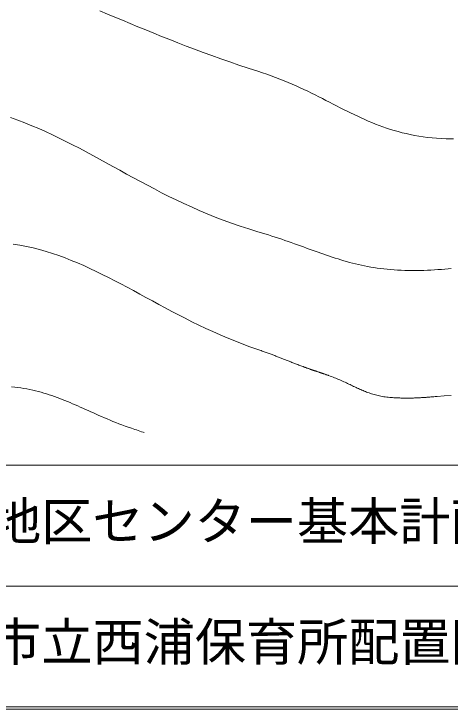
# Model space of a CAD drawing. Units: millimetres, scale not verified. Extents: x -56617 to 56645, y -39182 to 40051.
# Drawn here: x 20962 to 26079, y -39182 to -31037 of the extents above; entities that cross this region are included whole.
import ezdxf
from ezdxf.enums import TextEntityAlignment as Align

# ---------------------------------------------------------------- set-up
doc = ezdxf.new("R2010")
doc.units = ezdxf.units.MM
doc.header["$LTSCALE"] = 200
doc.layers.add('0-8_寸法文字', color=4, linetype='Continuous', lineweight=9)
doc.layers.add('F-0_F-0ﾚｲﾔ', color=7, linetype='Continuous', lineweight=18)
doc.layers.add('F-9_F-9ﾚｲﾔ', color=7, linetype='Continuous')
doc.styles.add('ＭＳ ゴシック', font='')
doc.styles.get('ＭＳ ゴシック').set_extended_font_data('MS Gothic')

msp = doc.modelspace()

# ---------------------------------------------------------------- linework, layer by layer
at = {"layer": '0-8_寸法文字'}
for p, q in [((21970.6, -31002), (22058.8, -31038.2)), ((22058.8, -31038.2), (22147.5, -31074.8)), ((22147.5, -31074.8), (22236.7, -31111.7)), ((22236.7, -31111.7), (22326.7, -31148.9)), ((22326.7, -31148.9), (22417.4, -31186.4)), ((22417.4, -31186.4), (22508.9, -31224)), ((22508.9, -31224), (22601.5, -31261.8)), ((22601.5, -31261.8), (22695.1, -31299.6)), ((22695.1, -31299.6), (22789.8, -31337.5)), ((22789.8, -31337.5), (22885.8, -31375.4)), ((22885.8, -31375.4), (22983.1, -31413.2)), ((22983.1, -31413.2), (23082, -31450.9)), ((23082, -31450.9), (23182.3, -31488.5)), ((23182.3, -31488.5), (23284.3, -31525.8)), ((23284.3, -31525.8), (23388, -31562.9)), ((23388, -31562.9), (23493.6, -31599.8)), ((23493.6, -31599.8), (23601.1, -31636.2)), ((23601.1, -31636.2), (23710.7, -31672.3)), ((23710.7, -31672.3), (23822.4, -31707.9)), ((23822.4, -31707.9), (23876.5, -31725.3)), ((23876.5, -31725.3), (23929.5, -31743.3)), ((23929.5, -31743.3), (23981.3, -31761.8)), ((23981.3, -31761.8), (24032.2, -31780.7)), ((24032.2, -31780.7), (24082, -31800)), ((24082, -31800), (24131, -31819.7)), ((24131, -31819.7), (24179, -31839.7)), ((24179, -31839.7), (24226.3, -31860)), ((24226.3, -31860), (24272.7, -31880.6)), ((24272.7, -31880.6), (24318.5, -31901.5)), ((24318.5, -31901.5), (24363.5, -31922.5)), ((24363.5, -31922.5), (24408, -31943.7)), ((24408, -31943.7), (24451.9, -31965)), ((24451.9, -31965), (24495.3, -31986.4)), ((24495.3, -31986.4), (24538.2, -32007.8)), ((24538.2, -32007.8), (24580.7, -32029.2)), ((24580.7, -32029.2), (24622.8, -32050.6)), ((24622.8, -32050.6), (24664.6, -32072)), ((24664.6, -32072), (24706.2, -32093.2)), ((24706.2, -32093.2), (24747.5, -32114.3)), ((24747.5, -32114.3), (24788.8, -32135.3)), ((24788.8, -32135.3), (24829.9, -32156)), ((24829.9, -32156), (24870.9, -32176.4)), ((20923, -32252.1), (21006.9, -32281.9)), ((24870.9, -32176.4), (24912, -32196.6)), ((24912, -32196.6), (24953.1, -32216.5)), ((24953.1, -32216.5), (24994.3, -32236)), ((24994.3, -32236), (25035.7, -32255.1)), ((25035.7, -32255.1), (25077.3, -32273.7)), ((21006.9, -32281.9), (21089.9, -32313.3)), ((21089.9, -32313.3), (21171.9, -32346.2)), ((25077.3, -32273.7), (25119.2, -32291.9)), ((25119.2, -32291.9), (25161.3, -32309.6)), ((25161.3, -32309.6), (25203.9, -32326.7)), ((25203.9, -32326.7), (25246.8, -32343.3)), ((21171.9, -32346.2), (21253.2, -32380.6)), ((21253.2, -32380.6), (21333.7, -32416.2)), ((21333.7, -32416.2), (21413.7, -32453.2)), ((25246.8, -32343.3), (25290.2, -32359.2)), ((25290.2, -32359.2), (25334.2, -32374.5)), ((25334.2, -32374.5), (25378.7, -32389.1)), ((25378.7, -32389.1), (25423.8, -32402.9)), ((25423.8, -32402.9), (25469.6, -32416)), ((25469.6, -32416), (25516.2, -32428.3)), ((21413.7, -32453.2), (21493.2, -32491.2)), ((21493.2, -32491.2), (21572.3, -32530.3)), ((25516.2, -32428.3), (25563.5, -32439.7)), ((25563.5, -32439.7), (25611.6, -32450.3)), ((25611.6, -32450.3), (25660.6, -32459.9)), ((25660.6, -32459.9), (25710.6, -32468.6)), ((25710.6, -32468.6), (25761.6, -32476.3)), ((25761.6, -32476.3), (25813.5, -32483)), ((25813.5, -32483), (25866.6, -32488.6)), ((25866.6, -32488.6), (25920.8, -32493.2)), ((25920.8, -32493.2), (25976.2, -32496.5)), ((25976.2, -32496.5), (26032.9, -32498.8)), ((26032.9, -32498.8), (26117.3, -32500.4)), ((21572.3, -32530.3), (21651.1, -32570.3)), ((21651.1, -32570.3), (21729.7, -32611.2)), ((21729.7, -32611.2), (21808.2, -32652.8)), ((21808.2, -32652.8), (21886.7, -32695.1)), ((21886.7, -32695.1), (21965.3, -32737.9)), ((21965.3, -32737.9), (22044.2, -32781.1)), ((22044.2, -32781.1), (22123.3, -32824.7)), ((22123.3, -32824.7), (22202.9, -32868.5)), ((22202.9, -32868.5), (22283, -32912.5)), ((22283, -32912.5), (22363.7, -32956.6)), ((22363.7, -32956.6), (22445.2, -33000.6)), ((22445.2, -33000.6), (22527.4, -33044.4)), ((22527.4, -33044.4), (22610.6, -33088)), ((22610.6, -33088), (22694.8, -33131.3)), ((22694.8, -33131.3), (22780.2, -33174.1)), ((22780.2, -33174.1), (22866.7, -33216.4)), ((22866.7, -33216.4), (22954.6, -33258.1)), ((22954.6, -33258.1), (23043.9, -33299)), ((23043.9, -33299), (23134.8, -33339.1)), ((23134.8, -33339.1), (23227.3, -33378.3)), ((23227.3, -33378.3), (23321.5, -33416.4)), ((23321.5, -33416.4), (23417.5, -33453.4)), ((23417.5, -33453.4), (23515.5, -33489.2)), ((23515.5, -33489.2), (23615.5, -33523.7)), ((23615.5, -33523.7), (23717.7, -33556.7)), ((23717.7, -33556.7), (23822.1, -33588.2)), ((23822.1, -33588.2), (23864.5, -33600.7)), ((23864.5, -33600.7), (23906.2, -33613.4)), ((23906.2, -33613.4), (23947.1, -33626.1)), ((23947.1, -33626.1), (23987.3, -33638.9)), ((23987.3, -33638.9), (24026.8, -33651.7)), ((24026.8, -33651.7), (24065.7, -33664.6)), ((24065.7, -33664.6), (24104, -33677.6)), ((24104, -33677.6), (24141.7, -33690.5)), ((24141.7, -33690.5), (24178.9, -33703.4)), ((24178.9, -33703.4), (24215.5, -33716.4)), ((24215.5, -33716.4), (24251.8, -33729.2)), ((20952.7, -33734.5), (21031.6, -33747)), ((21031.6, -33747), (21109.5, -33761.8)), ((21109.5, -33761.8), (21186.7, -33779)), ((21186.7, -33779), (21263, -33798.3)), ((21263, -33798.3), (21338.6, -33819.8)), ((24251.8, -33729.2), (24287.5, -33742.1)), ((24287.5, -33742.1), (24322.9, -33754.9)), ((24322.9, -33754.9), (24358, -33767.5)), ((24358, -33767.5), (24392.7, -33780.1)), ((24392.7, -33780.1), (24427.1, -33792.6)), ((24427.1, -33792.6), (24461.3, -33805)), ((21338.6, -33819.8), (21413.6, -33843.2)), ((21413.6, -33843.2), (21488, -33868.5)), ((21488, -33868.5), (21561.9, -33895.5)), ((24461.3, -33805), (24495.3, -33817.2)), ((24495.3, -33817.2), (24529.1, -33829.3)), ((24529.1, -33829.3), (24562.7, -33841.2)), ((24562.7, -33841.2), (24596.3, -33852.9)), ((24596.3, -33852.9), (24629.8, -33864.4)), ((24629.8, -33864.4), (24663.2, -33875.7)), ((24663.2, -33875.7), (24696.7, -33886.8)), ((21561.9, -33895.5), (21635.4, -33924.2)), ((21635.4, -33924.2), (21708.5, -33954.4)), ((21708.5, -33954.4), (21781.4, -33986.1)), ((24696.7, -33886.8), (24730.1, -33897.6)), ((24730.1, -33897.6), (24763.7, -33908.2)), ((24763.7, -33908.2), (24797.4, -33918.4)), ((24797.4, -33918.4), (24831.2, -33928.4)), ((24831.2, -33928.4), (24865.2, -33938.1)), ((24865.2, -33938.1), (24899.4, -33947.4)), ((24899.4, -33947.4), (24933.8, -33956.5)), ((24933.8, -33956.5), (24968.6, -33965.1)), ((24968.6, -33965.1), (25003.6, -33973.4)), ((21781.4, -33986.1), (21854.1, -34019.1)), ((21854.1, -34019.1), (21926.7, -34053.4)), ((25003.6, -33973.4), (25039, -33981.3)), ((25039, -33981.3), (25074.9, -33988.8)), ((25074.9, -33988.8), (25111.1, -33995.9)), ((25111.1, -33995.9), (25147.8, -34002.6)), ((25147.8, -34002.6), (25185, -34008.8)), ((25185, -34008.8), (25222.8, -34014.5)), ((25222.8, -34014.5), (25261.1, -34019.8)), ((25261.1, -34019.8), (25300, -34024.6)), ((25300, -34024.6), (25339.6, -34028.8)), ((25339.6, -34028.8), (25379.8, -34032.6)), ((25379.8, -34032.6), (25420.8, -34035.8)), ((25420.8, -34035.8), (25462.5, -34038.5)), ((25462.5, -34038.5), (25505, -34040.6)), ((25505, -34040.6), (25548.3, -34042.1)), ((25548.3, -34042.1), (25592.5, -34043)), ((25592.5, -34043), (25638.1, -34043.4)), ((25638.1, -34043.4), (25682.9, -34043.2)), ((25682.9, -34043.2), (25726.9, -34042.7)), ((25726.9, -34042.7), (25770.1, -34041.6)), ((25770.1, -34041.6), (25812.6, -34040.1)), ((25812.6, -34040.1), (25854.4, -34038.2)), ((25854.4, -34038.2), (25895.5, -34035.8)), ((25895.5, -34035.8), (25936, -34033.1)), ((25936, -34033.1), (25975.9, -34029.9)), ((25975.9, -34029.9), (26015.2, -34026.4)), ((26015.2, -34026.4), (26054.1, -34022.5)), ((26054.1, -34022.5), (26092.4, -34018.3)), ((21926.7, -34053.4), (21999.2, -34088.8)), ((21999.2, -34088.8), (22071.7, -34125.1)), ((22071.7, -34125.1), (22144.3, -34162.5)), ((22144.3, -34162.5), (22217.1, -34200.6)), ((22217.1, -34200.6), (22290.2, -34239.4)), ((22290.2, -34239.4), (22363.5, -34278.8)), ((22363.5, -34278.8), (22437.3, -34318.7)), ((22437.3, -34318.7), (22511.5, -34359)), ((22511.5, -34359), (22586.2, -34399.5)), ((22586.2, -34399.5), (22661.6, -34440.2)), ((22661.6, -34440.2), (22737.6, -34481)), ((22737.6, -34481), (22814.4, -34521.7)), ((22814.4, -34521.7), (22892.1, -34562.3)), ((22892.1, -34562.3), (22970.6, -34602.7)), ((22970.6, -34602.7), (23050.2, -34642.6)), ((23050.2, -34642.6), (23130.7, -34682.1)), ((23130.7, -34682.1), (23212.4, -34721)), ((23212.4, -34721), (23295.3, -34759.3)), ((23295.3, -34759.3), (23379.5, -34796.7)), ((23379.5, -34796.7), (23465, -34833.3)), ((23465, -34833.3), (23552, -34868.9)), ((23552, -34868.9), (23640.4, -34903.3)), ((23640.4, -34903.3), (23730.4, -34936.6)), ((23730.4, -34936.6), (23822.1, -34968.5)), ((23822.1, -34968.5), (23835.4, -34973)), ((23835.4, -34973), (23848.5, -34977.5)), ((23848.5, -34977.5), (23861.3, -34981.9)), ((23861.3, -34981.9), (23873.9, -34986.3)), ((23873.9, -34986.3), (23886.3, -34990.7)), ((23886.3, -34990.7), (23898.5, -34995)), ((23898.5, -34995), (23910.5, -34999.3)), ((23910.5, -34999.3), (23922.3, -35003.6)), ((23922.3, -35003.6), (23934, -35007.8)), ((23934, -35007.8), (23945.5, -35012)), ((23945.5, -35012), (23956.8, -35016.2)), ((23956.8, -35016.2), (23968, -35020.4)), ((23968, -35020.4), (23979, -35024.5)), ((23979, -35024.5), (23989.9, -35028.6)), ((23989.9, -35028.6), (24000.8, -35032.7)), ((24000.8, -35032.7), (24011.5, -35036.8)), ((24011.5, -35036.8), (24022.1, -35040.9)), ((24022.1, -35040.9), (24032.7, -35045)), ((24032.7, -35045), (24043.2, -35049.1)), ((24043.2, -35049.1), (24053.6, -35053.1)), ((24053.6, -35053.1), (24064, -35057.2)), ((24064, -35057.2), (24074.3, -35061.3)), ((24074.3, -35061.3), (24084.6, -35065.3)), ((24084.6, -35065.3), (24095, -35069.4)), ((24095, -35069.4), (24105.3, -35073.5)), ((24105.3, -35073.5), (24115.6, -35077.6)), ((24115.6, -35077.6), (24125.9, -35081.7)), ((24125.9, -35081.7), (24136.3, -35085.8)), ((24136.3, -35085.8), (24146.7, -35089.9)), ((24146.7, -35089.9), (24157.2, -35094)), ((24157.2, -35094), (24167.7, -35098.2)), ((24167.7, -35098.2), (24178.3, -35102.4)), ((24178.3, -35102.4), (24189, -35106.6)), ((24189, -35106.6), (24199.8, -35110.8)), ((24199.8, -35110.8), (24210.6, -35115.1)), ((24210.6, -35115.1), (24221.6, -35119.4)), ((24221.6, -35119.4), (24232.8, -35123.7)), ((24232.8, -35123.7), (24244, -35128)), ((24244, -35128), (24255.4, -35132.4)), ((24255.4, -35132.4), (24267, -35136.9)), ((24267, -35136.9), (24278.7, -35141.3)), ((24278.7, -35141.3), (24290.7, -35145.8)), ((24290.7, -35145.8), (24302.8, -35150.4)), ((24302.8, -35150.4), (24315.1, -35155)), ((24315.1, -35155), (24327.6, -35159.7)), ((24327.6, -35159.7), (24340.4, -35164.4)), ((24340.4, -35164.4), (24353.3, -35169.2)), ((24353.3, -35169.2), (24366.6, -35174)), ((24366.6, -35174), (24373.5, -35176.5)), ((24373.5, -35176.5), (24380.3, -35178.9)), ((24380.3, -35178.9), (24386.9, -35181.3)), ((24386.9, -35181.3), (24393.5, -35183.7)), ((24393.5, -35183.7), (24399.9, -35186)), ((24399.9, -35186), (24406.3, -35188.3)), ((24406.3, -35188.3), (24412.6, -35190.5)), ((24412.6, -35190.5), (24418.7, -35192.7)), ((24418.7, -35192.7), (24424.8, -35194.8)), ((24424.8, -35194.8), (24430.8, -35197)), ((24430.8, -35197), (24436.8, -35199)), ((24436.8, -35199), (24442.7, -35201.1)), ((24442.7, -35201.1), (24448.5, -35203.1)), ((24448.5, -35203.1), (24454.2, -35205.1)), ((24454.2, -35205.1), (24459.9, -35207.1)), ((24459.9, -35207.1), (24465.6, -35209.1)), ((24465.6, -35209.1), (24471.2, -35211)), ((24471.2, -35211), (24476.8, -35212.9)), ((24476.8, -35212.9), (24482.3, -35214.8)), ((24482.3, -35214.8), (24487.8, -35216.7)), ((24487.8, -35216.7), (24493.3, -35218.6)), ((24493.3, -35218.6), (24498.8, -35220.5)), ((24498.8, -35220.5), (24504.3, -35222.4)), ((24504.3, -35222.4), (24509.8, -35224.2)), ((24509.8, -35224.2), (24515.2, -35226.1)), ((24515.2, -35226.1), (24520.7, -35228)), ((24520.7, -35228), (24526.2, -35229.8)), ((24526.2, -35229.8), (24531.7, -35231.7)), ((24531.7, -35231.7), (24537.2, -35233.6)), ((24537.2, -35233.6), (24542.8, -35235.5)), ((24542.8, -35235.5), (24548.4, -35237.4)), ((24548.4, -35237.4), (24554, -35239.3)), ((24554, -35239.3), (24559.7, -35241.2)), ((24559.7, -35241.2), (24565.4, -35243.1)), ((24565.4, -35243.1), (24571.2, -35245.1)), ((24571.2, -35245.1), (24577, -35247.1)), ((24577, -35247.1), (24582.9, -35249.1)), ((24582.9, -35249.1), (24588.8, -35251.1)), ((24588.8, -35251.1), (24594.9, -35253.2)), ((24594.9, -35253.2), (24601, -35255.3)), ((24601, -35255.3), (24607.2, -35257.4)), ((24607.2, -35257.4), (24613.5, -35259.6)), ((24613.5, -35259.6), (24619.8, -35261.8)), ((24619.8, -35261.8), (24626.3, -35264)), ((24626.3, -35264), (24632.9, -35266.3)), ((24632.9, -35266.3), (24639.6, -35268.6)), ((24639.6, -35268.6), (24646.4, -35270.9)), ((24646.4, -35270.9), (24653.4, -35273.4)), ((24653.4, -35273.4), (24671.2, -35279.7)), ((24671.2, -35279.7), (24688.7, -35286.1)), ((24688.7, -35286.1), (24705.8, -35292.6)), ((24705.8, -35292.6), (24722.6, -35299.1)), ((24722.6, -35299.1), (24739.1, -35305.8)), ((24739.1, -35305.8), (24755.4, -35312.4)), ((24755.4, -35312.4), (24771.3, -35319.2)), ((24771.3, -35319.2), (24787, -35325.9)), ((24787, -35325.9), (24802.4, -35332.7)), ((24802.4, -35332.7), (24817.6, -35339.5)), ((24817.6, -35339.5), (24832.6, -35346.4)), ((24832.6, -35346.4), (24847.4, -35353.2)), ((20933.6, -35404.2), (20971.1, -35408.2)), ((20971.1, -35408.2), (21007.9, -35412.8)), ((21007.9, -35412.8), (21044.1, -35418.1)), ((21044.1, -35418.1), (21079.6, -35423.8)), ((21079.6, -35423.8), (21114.5, -35430.2)), ((21114.5, -35430.2), (21148.8, -35437)), ((24847.4, -35353.2), (24862.1, -35360.1)), ((24862.1, -35360.1), (24876.5, -35366.9)), ((24876.5, -35366.9), (24890.9, -35373.7)), ((24890.9, -35373.7), (24905.1, -35380.5)), ((24905.1, -35380.5), (24919.2, -35387.2)), ((24919.2, -35387.2), (24933.2, -35393.9)), ((24933.2, -35393.9), (24947.1, -35400.5)), ((24947.1, -35400.5), (24960.9, -35407.1)), ((24960.9, -35407.1), (24974.8, -35413.6)), ((24974.8, -35413.6), (24988.5, -35420)), ((24988.5, -35420), (25002.3, -35426.4)), ((25002.3, -35426.4), (25016.1, -35432.6)), ((21148.8, -35437), (21182.7, -35444.4)), ((21182.7, -35444.4), (21216, -35452.3)), ((21216, -35452.3), (21248.9, -35460.7)), ((21248.9, -35460.7), (21281.3, -35469.5)), ((21281.3, -35469.5), (21313.4, -35478.7)), ((21313.4, -35478.7), (21345.1, -35488.4)), ((21345.1, -35488.4), (21376.5, -35498.5)), ((21376.5, -35498.5), (21407.6, -35508.9)), ((21407.6, -35508.9), (21438.5, -35519.8)), ((25016.1, -35432.6), (25029.9, -35438.8)), ((25029.9, -35438.8), (25043.7, -35444.8)), ((25043.7, -35444.8), (25057.6, -35450.7)), ((25057.6, -35450.7), (25071.6, -35456.5)), ((25071.6, -35456.5), (25085.6, -35462.1)), ((25085.6, -35462.1), (25099.8, -35467.6)), ((25099.8, -35467.6), (25114.1, -35472.9)), ((25114.1, -35472.9), (25128.5, -35478.1)), ((25128.5, -35478.1), (25143, -35483.1)), ((25143, -35483.1), (25157.8, -35487.9)), ((25157.8, -35487.9), (25172.7, -35492.5)), ((25172.7, -35492.5), (25187.8, -35496.9)), ((25187.8, -35496.9), (25203.2, -35501.2)), ((25203.2, -35501.2), (25218.7, -35505.2)), ((25218.7, -35505.2), (25234.6, -35509)), ((25234.6, -35509), (25250.7, -35512.5)), ((25250.7, -35512.5), (25267, -35515.8)), ((25927.6, -35519.1), (26009.4, -35512.6)), ((26009.4, -35512.6), (26089.9, -35506.4)), ((21438.5, -35519.8), (21469.1, -35530.9)), ((21469.1, -35530.9), (21499.6, -35542.4)), ((21499.6, -35542.4), (21529.9, -35554.2)), ((21529.9, -35554.2), (21560.1, -35566.3)), ((21560.1, -35566.3), (21590.2, -35578.6)), ((21590.2, -35578.6), (21620.3, -35591.2)), ((21620.3, -35591.2), (21650.4, -35604)), ((25267, -35515.8), (25283.7, -35518.9)), ((25283.7, -35518.9), (25300.7, -35521.7)), ((25300.7, -35521.7), (25318.1, -35524.2)), ((25318.1, -35524.2), (25335.7, -35526.5)), ((25335.7, -35526.5), (25353.8, -35528.5)), ((25353.8, -35528.5), (25372.2, -35530.2)), ((25372.2, -35530.2), (25391.1, -35531.6)), ((25391.1, -35531.6), (25404, -35532.4)), ((25404, -35532.4), (25416.7, -35533.2)), ((25416.7, -35533.2), (25429.3, -35533.9)), ((25429.3, -35533.9), (25441.6, -35534.5)), ((25441.6, -35534.5), (25453.7, -35535.1)), ((25453.7, -35535.1), (25465.6, -35535.7)), ((25465.6, -35535.7), (25477.3, -35536.1)), ((25477.3, -35536.1), (25488.9, -35536.6)), ((25488.9, -35536.6), (25500.3, -35537)), ((25500.3, -35537), (25511.6, -35537.3)), ((25511.6, -35537.3), (25522.7, -35537.5)), ((25522.7, -35537.5), (25533.7, -35537.8)), ((25533.7, -35537.8), (25544.6, -35537.9)), ((25544.6, -35537.9), (25555.4, -35538.1)), ((25555.4, -35538.1), (25566.1, -35538.1)), ((25566.1, -35538.1), (25576.7, -35538.2)), ((25576.7, -35538.2), (25587.2, -35538.2)), ((25587.2, -35538.2), (25597.6, -35538.1)), ((25597.6, -35538.1), (25608, -35538)), ((25608, -35538), (25618.4, -35537.8)), ((25618.4, -35537.8), (25628.7, -35537.6)), ((25628.7, -35537.6), (25638.9, -35537.4)), ((25638.9, -35537.4), (25649.2, -35537.1)), ((25649.2, -35537.1), (25659.4, -35536.8)), ((25659.4, -35536.8), (25669.6, -35536.4)), ((25669.6, -35536.4), (25679.9, -35536)), ((25679.9, -35536), (25690.1, -35535.6)), ((25690.1, -35535.6), (25700.4, -35535.1)), ((25700.4, -35535.1), (25710.8, -35534.6)), ((25710.8, -35534.6), (25721.1, -35534.1)), ((25721.1, -35534.1), (25731.6, -35533.5)), ((25731.6, -35533.5), (25742.1, -35532.9)), ((25742.1, -35532.9), (25752.7, -35532.2)), ((25752.7, -35532.2), (25763.4, -35531.6)), ((25763.4, -35531.6), (25774.1, -35530.8)), ((25774.1, -35530.8), (25785, -35530.1)), ((25785, -35530.1), (25796, -35529.3)), ((25796, -35529.3), (25807.1, -35528.5)), ((25807.1, -35528.5), (25818.4, -35527.7)), ((25818.4, -35527.7), (25829.8, -35526.9)), ((25829.8, -35526.9), (25841.4, -35526)), ((25841.4, -35526), (25853.1, -35525.1)), ((25853.1, -35525.1), (25865, -35524.1)), ((25865, -35524.1), (25877.1, -35523.2)), ((25877.1, -35523.2), (25889.4, -35522.2)), ((25889.4, -35522.2), (25901.9, -35521.2)), ((25901.9, -35521.2), (25914.6, -35520.2)), ((25914.6, -35520.2), (25927.6, -35519.1)), ((21650.4, -35604), (21680.5, -35617)), ((21680.5, -35617), (21710.7, -35630.2)), ((21710.7, -35630.2), (21740.9, -35643.6)), ((21740.9, -35643.6), (21771.3, -35657.1)), ((21771.3, -35657.1), (21801.9, -35670.8)), ((21801.9, -35670.8), (21832.6, -35684.6)), ((21832.6, -35684.6), (21863.6, -35698.4)), ((21863.6, -35698.4), (21894.8, -35712.4)), ((21894.8, -35712.4), (21926.4, -35726.4)), ((21926.4, -35726.4), (21958.3, -35740.4)), ((21958.3, -35740.4), (21990.6, -35754.5)), ((21990.6, -35754.5), (22023.2, -35768.5)), ((22023.2, -35768.5), (22056.3, -35782.6)), ((22056.3, -35782.6), (22089.9, -35796.6)), ((22089.9, -35796.6), (22124, -35810.5)), ((22124, -35810.5), (22158.7, -35824.3)), ((22158.7, -35824.3), (22193.9, -35838.1)), ((22193.9, -35838.1), (22229.7, -35851.7)), ((22229.7, -35851.7), (22266.2, -35865.2)), ((22266.2, -35865.2), (22303.4, -35878.6)), ((22303.4, -35878.6), (22341.2, -35891.7)), ((22341.2, -35891.7), (22379.9, -35904.7)), ((22379.9, -35904.7), (22400.6, -35911.6)), ((22400.6, -35911.6), (22420.9, -35918.4)), ((22420.9, -35918.4), (22440.8, -35925.1)), ((22440.8, -35925.1), (22460.4, -35931.8)), ((22460.4, -35931.8), (22479.6, -35938.4)), ((22479.6, -35938.4), (22488.7, -35941.6))]:
    msp.add_line(p, q, dxfattribs=at)
at = {"layer": 'F-0_F-0ﾚｲﾔ'}
for p, q in [((56616.6, -36325.7), (-56588.3, -36325.7)), ((37527.6, -37739.7), (-5811.5, -37739.7)), ((-56588.3, -39153.7), (56616.6, -39153.7)), ((-56616.6, -39181.9), (56644.8, -39181.9))]:
    msp.add_line(p, q, dxfattribs=at)

# ---------------------------------------------------------------- texts
at = {"layer": 'F-9_F-9ﾚｲﾔ', "style": 'ＭＳ ゴシック'}
for s, p in [('令和4年度 新西浦地区センター基本計画策定業務委託', (15883.7, -37332.7)), ('沼津市立西浦保育所配置図', (19483.7, -38746.7))]:
    msp.add_text(s, height=439.9, dxfattribs=at).set_placement(p, align=Align.BOTTOM_LEFT)

doc.saveas('drawing.dxf')
